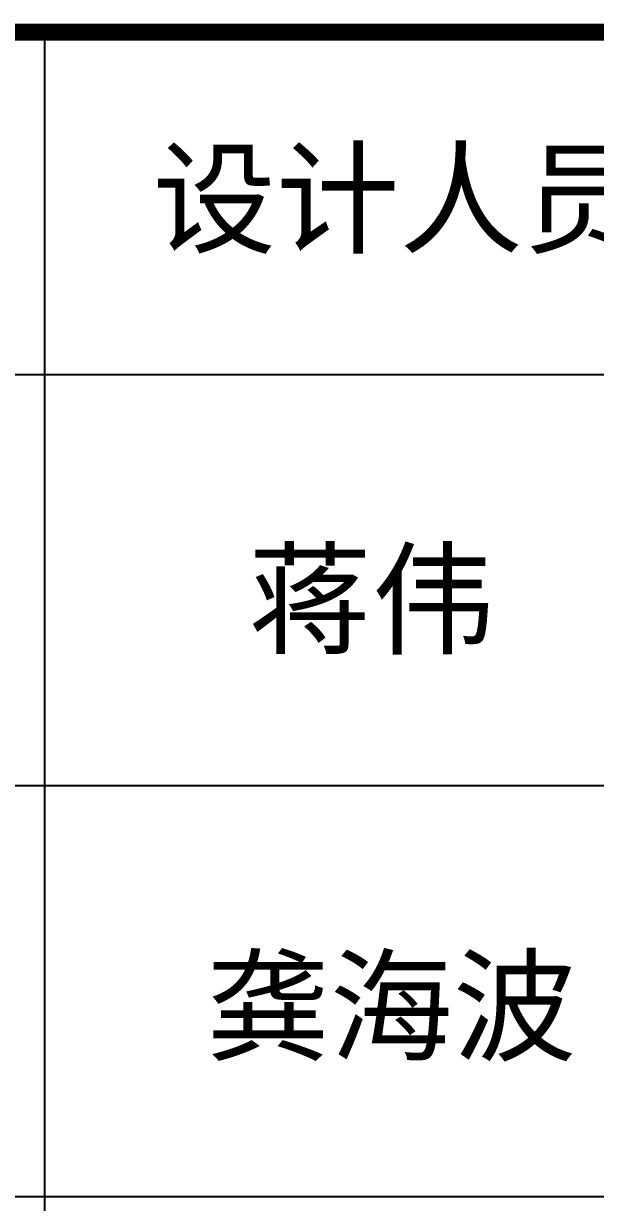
# Model space of a CAD drawing. Extents: x 185245 to 1992634, y -19957 to 755165.
# Drawn here: x 1899917 to 1901580, y 529518 to 532947 of the extents above; entities that cross this region are included whole.
import ezdxf

# ---------------------------------------------------------------- set-up
doc = ezdxf.new("R2010")
doc.units = 0
doc.header["$LTSCALE"] = 1000
doc.header["$MEASUREMENT"] = 0
doc.layers.add('图框', color=4, linetype='Continuous')
doc.styles.add('STYLE-黑体', font='simhei.ttf')

# ---------------------------------------------------------------- blocks, each defined once
blk = doc.blocks.new('A$C31D40216')
at = {"layer": '图框', "color": 0}
for p, q in [((73.9, 45378.8), (9087.8, 45378.8)), ((73.9, 45378.8), (9087.8, 45378.8)), ((73.9, 43586), (9087.8, 43586)), ((73.9, 41793.2), (9087.8, 41793.2))]:
    blk.add_line(p, q, dxfattribs=at)
at = {"layer": '图框', "color": 0, "const_width": 75}
blk.add_lwpolyline([(73.9, 46872.8), (9087.8, 46872.8), (9087.8, 31634), (73.9, 31634)], close=True, dxfattribs=at)
at = {"layer": '图框', "color": 0}
for points in [[(3061.9, 45378.8), (3061.9, 46872.8)], [(3061.9, 36713.6), (3061.9, 45378.8)]]:
    blk.add_lwpolyline(points, dxfattribs=at)
at = {"layer": '图框', "color": 0, "style": 'STYLE-黑体'}
blk.add_text('设计人员', height=394.42, dxfattribs=at).set_placement((3532.6, 45950.1))
at = {"layer": '图框', "color": 1, "style": 'STYLE-黑体'}
blk.add_text('蒋伟', height=394.42, dxfattribs=at).set_placement((3949.3, 44201.2))
at = {"layer": '图框', "color": 4, "style": 'STYLE-黑体'}
blk.add_text('龚海波', height=394.42, dxfattribs=at).set_placement((3766.2, 42425.4))

msp = doc.modelspace()

# ---------------------------------------------------------------- block references
at = {"xscale": 0.6666666666666666, "yscale": 0.6666666666666666, "zscale": 0.6666666666666666}
msp.add_blockref('A$C31D40216', (1897937.7, 501673.5), dxfattribs=at)

doc.saveas('drawing.dxf')
